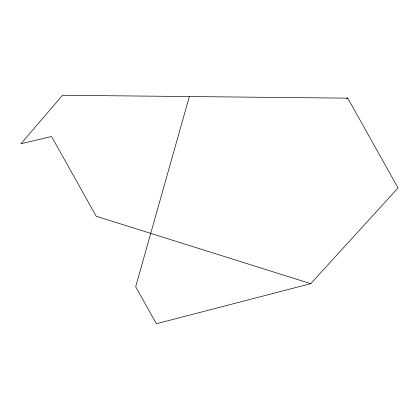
<?xml version="1.0" encoding="UTF-8"?>
<svg xmlns="http://www.w3.org/2000/svg" width="419" height="419" viewBox="0 0 419 419"><rect width="100%" height="100%" fill="white"/><g stroke="black" fill="none" stroke-linecap="round" stroke-linejoin="round"><path stroke-width="0.63" d="M189.341 96.543L135.672 286.753L156.381 323.74L310.72 283.663L398.05 187.948L347.775 98.151L62.525 95.26L20.95 143.785L51.547 136.5L96.192 216.235L310.72 283.663M346.471 98.256L347.775 98.151"/></g></svg>
